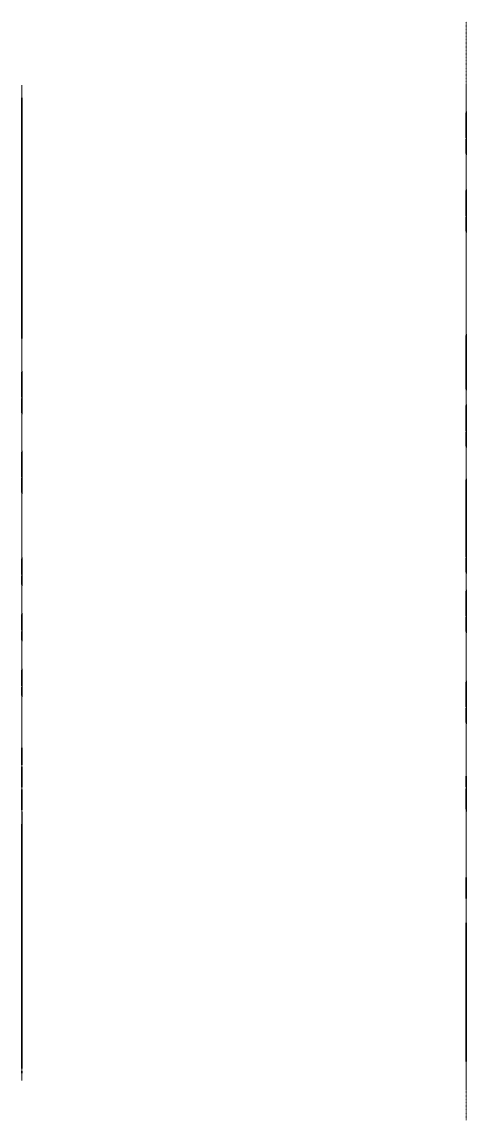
# Model space of a CAD drawing. Header units: inches. Extents: x -3048 to 2593, y -3508 to 2302.
# Drawn here: x -3048 to -2329, y 44 to 1822 of the extents above; entities that cross this region are included whole.
import ezdxf

# ---------------------------------------------------------------- set-up
doc = ezdxf.new("R2010")
doc.units = ezdxf.units.IN
doc.header["$MEASUREMENT"] = 0
doc.linetypes.add('Dash 1_16_', pattern=[0.125, 0.0625, -0.0625])
for name, color, linetype, lineweight in [('A-CLNG', 13, 'Continuous', 30), ('A-DOOR', 31, 'Continuous', 30), ('A-FLOR', 140, 'Continuous', 30), ('A-GLAZ', 151, 'Continuous', 30), ('A-ROOF', 132, 'Continuous', 13), ('A-ROOF-OTLN', 132, 'Continuous', 9), ('A-WALL', 113, 'Continuous', 13), ('C-BLDG-PADS', 91, 'Continuous', 30), ('C-TOPO', 7, 'Dash 1_16_', 9), ('I-WALL', 2, 'Continuous', 30)]:
    doc.layers.add(name, color=color, linetype=linetype, lineweight=lineweight)

# ---------------------------------------------------------------- blocks, each defined once
blk = doc.blocks.new('Golden Proportion - Wood 6_w-136416-Section 2')
at = {"layer": 'A-GLAZ', "color": 50}
for p, q in [((-322.2, 199.2), (-322.2, 157.3)), ((-322.2, 199.2), (-252.7, 199.2)), ((-320.2, 159.3), (-320.2, 197.2)), ((-320.2, 197.2), (-279.9, 197.2)), ((-279.9, 197.2), (-279.9, 159.3)), ((-277.9, 159.3), (-277.9, 197.2)), ((-277.9, 197.2), (-254.7, 197.2)), ((-254.7, 197.2), (-254.7, 159.3)), ((-252.7, 157.3), (-252.7, 199.2)), ((-322.2, 157.3), (-252.7, 157.3)), ((-279.9, 159.3), (-320.2, 159.3)), ((-254.7, 159.3), (-277.9, 159.3))]:
    blk.add_line(p, q, dxfattribs=at)
blk = doc.blocks.new('Golden Proportion - Wood 4_w-136637-Section 2')
at = {"layer": 'A-GLAZ', "color": 50}
for p, q in [((-20.2, 184.4), (-20.2, 157.2)), ((-20.2, 184.4), (25.3, 184.4)), ((-18.2, 159.3), (-18.2, 182.4)), ((-18.2, 182.4), (7.3, 182.4)), ((7.3, 182.4), (7.3, 159.3)), ((9.3, 159.3), (9.3, 182.4)), ((9.3, 182.4), (23.3, 182.4)), ((23.3, 182.4), (23.3, 159.3)), ((25.3, 157.2), (25.3, 184.4)), ((-20.2, 157.2), (25.3, 157.2)), ((7.3, 159.3), (-18.2, 159.3)), ((23.3, 159.3), (9.3, 159.3))]:
    blk.add_line(p, q, dxfattribs=at)
blk = doc.blocks.new('Golden Proportion - Wood 6_w-135343-South')
at = {"layer": 'A-GLAZ', "color": 8}
for p, q in [((-741.2, 55.2), (-741.2, 13.2)), ((-741.2, 55.2), (-671.7, 55.2)), ((-671.7, 13.2), (-671.7, 55.2)), ((-739.2, 15.2), (-739.2, 53.2)), ((-739.2, 53.2), (-698.9, 53.2)), ((-698.9, 53.2), (-698.9, 15.2)), ((-696.9, 15.2), (-696.9, 53.2)), ((-696.9, 53.2), (-673.7, 53.2)), ((-673.7, 53.2), (-673.7, 15.2)), ((-741.2, 13.2), (-671.7, 13.2)), ((-698.9, 15.2), (-739.2, 15.2)), ((-673.7, 15.2), (-696.9, 15.2))]:
    blk.add_line(p, q, dxfattribs=at)

msp = doc.modelspace()

# ---------------------------------------------------------------- linework, layer by layer
at = {"layer": 'A-CLNG', "extrusion": (-1, 0, 6.12323e-17)}
for p, q in [((-3048.4, 1309.5, 111.1), (-3048.4, 1699, 111.1)), ((-3048.4, 1320.9, 234.6), (-3048.4, 1698.9, 234.6)), ((-3048.4, 1698.9, 232.3), (-3048.4, 1309.4, 232.3)), ((-3048.4, 1698.9, 107.9), (-3048.4, 1309.5, 107.9)), ((-3048.4, 127.2, 107.9), (-3048.4, 523.1, 107.1)), ((-3048.4, 523, 111.1), (-3048.4, 127.2, 111.1))]:
    msp.add_line(p, q, dxfattribs=at)
at = {"layer": 'A-DOOR', "extrusion": (-1, 0, 6.12323e-17)}
for p, q in [((-3048.4, 1383.8, 84.1), (-3048.4, 1419.8, 42)), ((-3048.4, 1419.8, 42), (-3048.4, 1383.7)), ((-3048.4, 1347.9, 42), (-3048.4, 1383.8, 84.1)), ((-3048.4, 1383.7, 84.1), (-3048.4, 1383.7)), ((-3048.4, 1383.7), (-3048.4, 1347.9, 42))]:
    msp.add_line(p, q, dxfattribs=at)
for points, elevation in [([(-1419.8, 0), (-1347.9, 0), (-1347.9, 84.1), (-1419.8, 84.1)], 3048.4), ([(-432, 204.2), (-396, 204.2), (-396, 120.1), (-432, 120.1)], 3048.4), ([(-436.4, 199.5), (-402.5, 199.5), (-402.5, 121), (-436.4, 121)], 2329.3), ([(-122.7, 84.1), (-119.7, 84.1), (-119.7, 0), (-122.7, 0)], 3048.4)]:
    msp.add_lwpolyline(points, close=True, dxfattribs=dict(at, elevation=elevation))
msp.add_circle((-432.6, 155.7, 2329.3), 1.28, dxfattribs=at)
at = {"layer": 'A-FLOR', "extrusion": (-1, 0, 6.12323e-17)}
for p, q in [((-3048.4, 1699, 120.1), (-3048.4, 1309.4, 120.1)), ((-3048.4, 1699, 117.1), (-3048.4, 1309.4, 117.1)), ((-3048.4, 542.9, 120.1), (-3048.4, 127.2, 120.1)), ((-3048.4, 542.7, 121), (-3048.4, 542.7, 111.1)), ((-3048.4, 127.2, 117.1), (-3048.4, 523.1, 117.1))]:
    msp.add_line(p, q, dxfattribs=at)
at = {"layer": 'A-GLAZ', "extrusion": (-1, 0, 6.12323e-17)}
for p, q in [((-3048.4, 1296, 156.2), (-3048.4, 1296, 200.5)), ((-3048.4, 1293, 200.5), (-3048.4, 1293, 156.2)), ((-2329.3, 600.7, 247.5), (-2329.3, 583.4, 247.5)), ((-2329.3, 583.4, 230), (-2329.3, 600.5, 230)), ((-2329.3, 600.5, 226.8), (-2329.3, 543.5, 226.8)), ((-2329.3, 583.4, 247.5), (-2329.3, 583.4, 230)), ((-2329.3, 577.4, 310.8), (-2329.3, 543.5, 310.8)), ((-2329.3, 546.9, 307.4), (-2329.3, 573.6, 307.4)), ((-2329.3, 552.9, 290.1), (-2329.3, 546.9, 290.1)), ((-2329.3, 548.8, 286.7), (-2329.3, 543.5, 286.7)), ((-2329.3, 546.9, 290.1), (-2329.3, 546.9, 307.4)), ((-2329.3, 545.4, 310.8), (-2329.3, 545.4, 286.7))]:
    msp.add_line(p, q, dxfattribs=at)
for points, elevation in [([(-1657.8, 157.9), (-1631.8, 157.9), (-1631.8, 196.3), (-1657.8, 196.3)], 3048.4), ([(-1628.8, 157.9), (-1591.7, 157.9), (-1591.7, 196.3), (-1628.8, 196.3)], 3048.4), ([(-1519, 157.9), (-1492.9, 157.9), (-1492.9, 196.3), (-1519, 196.3)], 3048.4), ([(-1489.9, 157.9), (-1453, 157.9), (-1453, 196.3), (-1489.9, 196.3)], 3048.4), ([(-1347.9, 196.3), (-1321.8, 196.3), (-1321.8, 157.9), (-1347.9, 157.9)], 3048.4), ([(-646.2, 247.5), (-618.9, 247.5), (-618.9, 230), (-646.2, 230)], 3048.4), ([(-615.5, 247.5), (-582.6, 247.5), (-582.6, 230), (-615.5, 230)], 3048.4), ([(-579.2, 247.5), (-546.2, 247.5), (-546.2, 230), (-579.2, 230)], 3048.4), ([(-580, 230), (-546.9, 230), (-546.9, 247.5), (-580, 247.5)], 2329.3), ([(-359.5, 159.1), (-288, 159.1), (-288, 224), (-359.5, 206.3)], 3048.4), ([(-363.2, 208.6), (-363.2, 156.2), (-138.6, 156.2), (-138.6, 264.7)], 2329.3), ([(-360.2, 206.3), (-360.2, 159.1), (-288.8, 159.1), (-288.8, 224)], 2329.3), ([(-285, 159.1), (-215.3, 159.1), (-215.3, 242.3), (-285, 224.9)], 3048.4), ([(-285.8, 159.1), (-216, 159.1), (-216, 242.3), (-285.8, 224.9)], 2329.3), ([(-212.3, 243), (-212.3, 159.1), (-140.8, 159.1), (-140.8, 260.9)], 3048.4), ([(-213, 159.1), (-141.6, 159.1), (-141.6, 260.9), (-213, 243)], 2329.3)]:
    msp.add_lwpolyline(points, close=True, dxfattribs=dict(at, elevation=elevation))
at = {"layer": 'A-GLAZ', "extrusion": (-1, 0, 6.12323e-17), "elevation": 3048.4}
for points in [[(-1309.5, 196.3), (-1318.9, 196.3), (-1318.9, 157.9), (-1309.5, 157.9)], [(-572.8, 307.4), (-546.2, 307.4), (-546.2, 290.1), (-552.1, 290.1)]]:
    msp.add_lwpolyline(points, dxfattribs=at)
at = {"layer": 'A-ROOF', "extrusion": (-1, 0, 6.12323e-17)}
for p, q in [((-3048.4, 1010.3, 330.2), (-3048.4, 1719.4, 330.2)), ((-3048.4, 1289.9, 240), (-3048.4, 1719.4, 330.2)), ((-3048.4, 1719.3, 318.1), (-3048.4, 1719.4, 330.2)), ((-3048.4, 1719.3, 318.3), (-3048.4, 1289.9, 228.1)), ((-2329.3, 1719.9, 319.2), (-2329.3, 1719.9)), ((-2329.3, 1719.2, 330.5), (-2329.3, 1717.9, 330.2)), ((-2329.3, 1444.3, 330.2), (-2329.3, 1444.3, -2.1)), ((-3048.4, 1019.5, 228.1), (-3048.4, 1290.1, 228.1)), ((-3048.4, 1289.9, 232.5), (-3048.4, 1289.9, 240)), ((-3048.4, 668.8, 193.5), (-3048.4, 1019.4, 193.5)), ((-3048.4, 1019.4, 193.5), (-3048.4, 1019.4, 194.3)), ((-3048.4, 1010.4, 257.7), (-3048.4, 698.9, 257.7)), ((-3048.4, 1010.4, 543.4), (-3048.4, 1010.4, 546.3)), ((-3048.4, 1010.4, 546.3), (-3048.4, 962.8, 546.3)), ((-3048.4, 962.8, 546.3), (-3048.4, 924.4, 525.4)), ((-3048.4, 924.4, 525.4), (-3048.4, 924.4, 522.5)), ((-3048.4, 912.7, 522.5), (-3048.4, 912.7, 525.4)), ((-3048.4, 912.7, 525.4), (-3048.4, 649.4, 657.3)), ((-3048.4, 698.9, 250.7), (-3048.4, 698.9, 372.1)), ((-3048.4, 698.9, 372.1), (-3048.4, 649.4, 372.1)), ((-3048.4, 519.7, 262.8), (-3048.4, 698.9, 262.8)), ((-3048.4, 698.9, 250.7), (-3048.4, 519.7, 250.7)), ((-3048.4, 668.8, 193.5), (-3048.4, 668.8, 250.7)), ((-3048.4, 649.4, 654.3), (-3048.4, 649.4, 657.3)), ((-3048.4, 649.4, 432.2), (-3048.4, 519.7, 322.8)), ((-3048.4, 519.7, 310.8), (-3048.4, 649.4, 420.3)), ((-3048.4, 649.4, 372.1), (-3048.4, 519.7, 262.8)), ((-3048.4, 519.7, 310.8), (-3048.4, 542.7, 310.8)), ((-3048.4, 519.7, 322.8), (-3048.4, 519.7, 310.8)), ((-3048.4, 519.7, 250.7), (-3048.4, 519.7, 262.8))]:
    msp.add_line(p, q, dxfattribs=at)
at = {"layer": 'A-ROOF', "extrusion": (-1, 0, 6.12323e-17), "elevation": 3048.4}
msp.add_lwpolyline([(-458.3, 226.6), (-107.8, 314.5), (-107.8, 326.4), (-458.3, 238.7)], close=True, dxfattribs=at)
at = {"layer": 'A-ROOF-OTLN', "extrusion": (-1, 0, 6.12323e-17)}
for p, q in [((-2329.3, 1719.9, 330.5), (-2329.3, 1719.9, 319.2)), ((-2329.3, 1719.9, 319.2), (-2329.3, 1719.2, 319.2)), ((-2329.3, 1719.9, 330.5), (-2329.3, 1011.1, 330.5)), ((-2329.3, 1719.2, 330.2), (-2329.3, 1443.6, 330.2)), ((-2329.3, 1444.3, 318.9), (-2329.3, 1719.2, 318.9)), ((-2329.3, 1444.3, 318.8), (-2329.3, 1443.6, 318.8)), ((-2329.3, 1441.1, 312.4), (-2329.3, 1444.3, 318.8)), ((-2329.3, 1443.6, 318.8), (-2329.3, 1443.6, 330.2)), ((-2329.3, 1443.6, 330.2), (-2329.3, 1440.4, 323.8)), ((-2329.3, 1440.4, 312.4), (-2329.3, 1443.6, 318.8)), ((-2329.3, 1440.4, 312.4), (-2329.3, 1441.1, 312.4)), ((-2329.3, 1440.5, 323.8), (-2329.3, 1091.6, 323.8)), ((-2329.3, 1092.4, 312.5), (-2329.3, 1440.5, 312.5)), ((-2329.3, 1440.4, 312.5), (-2329.3, 1440.4, 312.4)), ((-3048.4, 1289.9, 240), (-3048.4, 1019.4, 240)), ((-2329.3, 1092.4, 312.4), (-2329.3, 1091.6, 312.4)), ((-2329.3, 1090.3, 308.1), (-2329.3, 1092.4, 312.4)), ((-2329.3, 1091.6, 312.4), (-2329.3, 1091.6, 323.8)), ((-2329.3, 1091.6, 323.8), (-2329.3, 1089.5, 319.5)), ((-2329.3, 1089.5, 308.1), (-2329.3, 1091.6, 312.4)), ((-2329.3, 1089.5, 308.1), (-2329.3, 1090.3, 308.1)), ((-2329.3, 1089.6, 319.5), (-2329.3, 611.6, 319.5)), ((-2329.3, 612.3, 308.3), (-2329.3, 1089.6, 308.3)), ((-2329.3, 1089.5, 308.3), (-2329.3, 1089.5, 308.1)), ((-3048.4, 1020.2, 239.8), (-3048.4, 1020.2, 194.3)), ((-3048.4, 1020.2, 194.3), (-3048.4, 1019.4, 194.3)), ((-3048.4, 1020.2, 206), (-3048.4, 668.1, 206)), ((-3048.4, 1019.4, 194.3), (-3048.4, 1019.4, 240)), ((-3048.4, 668.8, 194.7), (-3048.4, 1019.4, 194.7)), ((-2329.3, 1011.1, 543), (-2329.3, 1011.1, 546.3)), ((-2329.3, 1011.1, 546.3), (-2329.3, 963.5, 546.3)), ((-2329.3, 963.5, 546.3), (-2329.3, 963.3, 543)), ((-2329.3, 963.5, 546.3), (-2329.3, 925.1, 525.4)), ((-2329.3, 925.1, 525.4), (-2329.3, 925.1, 520.7)), ((-2329.3, 913.4, 520.7), (-2329.3, 913.4, 525.4)), ((-2329.3, 913.4, 525.4), (-2329.3, 650.2, 657.3)), ((-2329.3, 650.2, 372.1), (-2329.3, 699.7, 372.1)), ((-2329.3, 699.7, 372.1), (-2329.3, 699.7, 319.6)), ((-2329.3, 650.2, 654.3), (-2329.3, 650.2, 657.3)), ((-2329.3, 650.2, 372.1), (-2329.3, 520.5, 262.8)), ((-2329.3, 650.2, 420.3), (-2329.3, 520.5, 310.8)), ((-2329.3, 520.5, 322.8), (-2329.3, 650.2, 432.2)), ((-2329.3, 612.3, 279.6), (-2329.3, 599.7, 279.6)), ((-2329.3, 600.5, 268.3), (-2329.3, 612.3, 268.3)), ((-2329.3, 612.3, 308.1), (-2329.3, 611.6, 308.1)), ((-2329.3, 612.3, 307.6), (-2329.3, 611.6, 308.1)), ((-2329.3, 611.6, 308.1), (-2329.3, 611.6, 319.5)), ((-2329.3, 520.5, 250.7), (-2329.3, 600.7, 250.7)), ((-2329.3, 600.7, 262.8), (-2329.3, 520.5, 262.8)), ((-2329.3, 600.5, 268.1), (-2329.3, 599.7, 268.1)), ((-2329.3, 600.5, 267.4), (-2329.3, 599.7, 268.1)), ((-2329.3, 599.7, 268.1), (-2329.3, 599.7, 279.6)), ((-2329.3, 520.5, 262.8), (-2329.3, 520.5, 250.7)), ((-2329.3, 520.5, 310.8), (-2329.3, 520.5, 322.8)), ((-2329.3, 93.2, 318.8), (-2329.3, 459, 227.3)), ((-2329.3, 459, 238.9), (-2329.3, 399.8, 253.7)), ((-2329.3, 399.8, 253.9), (-2329.3, 399.8, 242.6)), ((-2329.3, 399.8, 242.6), (-2329.3, 399, 242.6)), ((-2329.3, 399, 253.9), (-2329.3, 399.8, 253.9)), ((-2329.3, 399, 253.9), (-2329.3, 93.2, 330.4)), ((-2329.3, 92.5, 330.4), (-2329.3, 93.2, 330.4)), ((-2329.3, 93.2, 319.1), (-2329.3, 92.5, 319.1)), ((-2329.3, 92.5, 319.1), (-2329.3, 92.5, 330.4))]:
    msp.add_line(p, q, dxfattribs=at)
at = {"layer": 'A-WALL', "extrusion": (-1, 0, 6.12323e-17)}
for p, q in [((-3048.4, 1719.3, 318.1), (-3048.4, 1718.4, -11.9)), ((-3048.4, 1694.4, -11.9), (-3048.4, 1718.4, -11.9)), ((-2329.3, 1444.3, 318), (-2329.3, 1719.2, 318)), ((-3048.4, 1698.9), (-3048.4, 1698.9, 314)), ((-2329.3, 1677.6, 154.7), (-2329.3, 1677.6, 199.2)), ((-2329.3, 1677.6, 199.2), (-2329.3, 1605.6, 199.2)), ((-2329.3, 1605.6, 154.7), (-2329.3, 1677.6, 154.7)), ((-2329.3, 1677.4, 34.8), (-2329.3, 1677.4, 79.2)), ((-2329.3, 1677.4, 79.2), (-2329.3, 1605.4, 79.2)), ((-2329.3, 1605.4, 34.8), (-2329.3, 1677.4, 34.8)), ((-2329.3, 1605.6, 199.2), (-2329.3, 1605.6, 154.7)), ((-2329.3, 1605.4, 79.2), (-2329.3, 1605.4, 34.8)), ((-2329.3, 1551.7, 154.7), (-2329.3, 1551.7, 199.2)), ((-2329.3, 1551.7, 199.2), (-2329.3, 1479.7, 199.2)), ((-2329.3, 1479.7, 154.7), (-2329.3, 1551.7, 154.7)), ((-2329.3, 1551.4, 34.8), (-2329.3, 1551.4, 79.2)), ((-2329.3, 1551.4, 79.2), (-2329.3, 1479.4, 79.2)), ((-2329.3, 1479.4, 34.8), (-2329.3, 1551.4, 34.8)), ((-2329.3, 1479.7, 199.2), (-2329.3, 1479.7, 154.7)), ((-2329.3, 1479.4, 79.2), (-2329.3, 1479.4, 34.8)), ((-2329.3, 1441.1, 311.6), (-2329.3, 1444.3, 318)), ((-2329.3, 1441.1), (-2329.3, 1441.1, 312.4)), ((-2329.3, 1092.4, 311.6), (-2329.3, 1441.1, 311.6)), ((-3048.4, 1350.9, 199.3), (-3048.4, 1309.5, 199.3)), ((-3048.4, 1309.5, 154.9), (-3048.4, 1350.9, 154.9)), ((-3048.4, 1350.9, 154.9), (-3048.4, 1350.9, 199.3)), ((-2329.3, 1317.4, 34.8), (-2329.3, 1317.4, 79.2)), ((-2329.3, 1317.4, 79.2), (-2329.3, 1245.4, 79.2)), ((-2329.3, 1245.4, 34.8), (-2329.3, 1317.4, 34.8)), ((-3048.4, 1313.9, -11.9), (-3048.4, 1289.9, -11.9)), ((-3048.4, 1309.5, 199.3), (-3048.4, 1309.5, 154.9)), ((-3048.4, 1309.4, 232.3), (-3048.4, 1309.4, 4.3)), ((-3048.4, 1309.4, 200.5), (-3048.4, 1290.1, 200.5)), ((-3048.4, 1309.4, 156.2), (-3048.4, 1289.9, 156.2)), ((-3048.4, 1289.9, -11.9), (-3048.4, 1289.9, 232.3)), ((-2329.3, 1296, 154.7), (-2329.3, 1296, 199.2)), ((-2329.3, 1296, 199.2), (-2329.3, 1224, 199.2)), ((-2329.3, 1224, 154.7), (-2329.3, 1296, 154.7)), ((-3048.4, 1257.7, 156.2), (-3048.4, 1257.7, 200.7)), ((-3048.4, 1257.7, 200.7), (-3048.4, 1185.7, 200.7)), ((-3048.4, 1257.7, 156.2), (-3048.4, 1185.7, 156.2)), ((-2329.3, 1245.4, 79.2), (-2329.3, 1245.4, 34.8)), ((-2329.3, 1224, 199.2), (-2329.3, 1224, 154.7)), ((-2329.3, 1203.6, 154.7), (-2329.3, 1203.6, 199.2)), ((-2329.3, 1203.6, 199.2), (-2329.3, 1131.6, 199.2)), ((-2329.3, 1131.6, 154.7), (-2329.3, 1203.6, 154.7)), ((-2329.3, 1203.4, 34.8), (-2329.3, 1203.4, 79.2)), ((-2329.3, 1203.4, 79.2), (-2329.3, 1131.4, 79.2)), ((-2329.3, 1131.4, 34.8), (-2329.3, 1203.4, 34.8)), ((-3048.4, 1185.7, 200.7), (-3048.4, 1185.7, 156.2)), ((-3048.4, 1128.6, 156.2), (-3048.4, 1056.3, 156.2)), ((-3048.4, 1128.3, 156.2), (-3048.4, 1128.3, 200.7)), ((-3048.4, 1128.3, 200.7), (-3048.4, 1056.3, 200.7)), ((-2329.3, 1131.6, 199.2), (-2329.3, 1131.6, 154.7)), ((-2329.3, 1131.4, 79.2), (-2329.3, 1131.4, 34.8)), ((-2329.3, 1090.3, 307.3), (-2329.3, 1092.4, 311.6)), ((-2329.3, 1092.4, 323.8), (-2329.3, 1092.4)), ((-2329.3, 1090.3), (-2329.3, 1090.3, 308.1)), ((-2329.3, 612.3, 307.3), (-2329.3, 1090.3, 307.3)), ((-2329.3, 1083.3, 34.8), (-2329.3, 1083.3, 79.2)), ((-2329.3, 1083.3, 79.2), (-2329.3, 1011.3, 79.2)), ((-2329.3, 1011.3, 34.8), (-2329.3, 1083.3, 34.8)), ((-3048.4, 1056.3, 200.7), (-3048.4, 1056.3, 156.2)), ((-2329.3, 1062.9, 154.7), (-2329.3, 1062.9, 199.2)), ((-2329.3, 1062.9, 199.2), (-2329.3, 990.9, 199.2)), ((-2329.3, 990.9, 154.7), (-2329.3, 1062.9, 154.7)), ((-3048.4, 1019.4, 193.5), (-3048.4, 1019.4, 129.5)), ((-3048.4, 1010.4, 543.4), (-3048.4, 1010.3, 262.5)), ((-3048.4, 962.8, 543.4), (-3048.4, 1010.4, 543.4)), ((-2329.3, 1011.3, 79.2), (-2329.3, 1011.3, 34.8)), ((-2329.3, 1011.1, 319.5), (-2329.3, 1011.1, 543)), ((-2329.3, 963.3, 543), (-2329.3, 1011.1, 543)), ((-2329.3, 999.3, 34.8), (-2329.3, 999.3, 79.2)), ((-2329.3, 999.3, 79.2), (-2329.3, 927.3, 79.2)), ((-2329.3, 927.3, 34.8), (-2329.3, 999.3, 34.8)), ((-2329.3, 990.9, 199.2), (-2329.3, 990.9, 154.7)), ((-3048.4, 962.8, 543.4), (-3048.4, 924.4, 522.5)), ((-2329.3, 963.3, 543), (-2329.3, 925.1, 520.7)), ((-3048.4, 955.7, 156.2), (-3048.4, 955.7, 185.8)), ((-3048.4, 955.7, 185.8), (-3048.4, 907.7, 185.8)), ((-3048.4, 907.7, 156.2), (-3048.4, 955.7, 156.2)), ((-2329.3, 927.3, 79.2), (-2329.3, 927.3, 34.8)), ((-2329.3, 913.4, 514.3), (-2329.3, 925.1, 514.3)), ((-2329.3, 925.1, 514.3), (-2329.3, 925.1, 520.7)), ((-3048.4, 912.7, 516), (-3048.4, 924.4, 516)), ((-3048.4, 924.4, 516), (-3048.4, 924.4, 522.5)), ((-3048.4, 912.7, 522.5), (-3048.4, 649.4, 654.3)), ((-3048.4, 912.7, 522.5), (-3048.4, 912.7, 516)), ((-3048.4, 907.7, 185.8), (-3048.4, 907.7, 156.2)), ((-2329.3, 913.4, 520.7), (-2329.3, 650.2, 654.3)), ((-2329.3, 913.4, 520.7), (-2329.3, 913.4, 514.3)), ((-2329.3, 903.3, 34.8), (-2329.3, 903.3, 79.2)), ((-2329.3, 903.3, 79.2), (-2329.3, 831.3, 79.2)), ((-2329.3, 831.3, 34.8), (-2329.3, 903.3, 34.8)), ((-2329.3, 903.3, 154.7), (-2329.3, 903.3, 199.2)), ((-2329.3, 903.3, 199.2), (-2329.3, 831.3, 199.2)), ((-2329.3, 831.3, 154.7), (-2329.3, 903.3, 154.7)), ((-3048.4, 865.7, 156.2), (-3048.4, 865.7, 185.8)), ((-3048.4, 865.7, 185.8), (-3048.4, 817.7, 185.8)), ((-3048.4, 817.7, 156.2), (-3048.4, 865.7, 156.2)), ((-2329.3, 831.3, 79.2), (-2329.3, 831.3, 34.8)), ((-2329.3, 831.3, 199.2), (-2329.3, 831.3, 154.7)), ((-3048.4, 817.7, 185.8), (-3048.4, 817.7, 156.2)), ((-3048.4, 775.7, 156.2), (-3048.4, 775.7, 185.8)), ((-3048.4, 775.7, 185.8), (-3048.4, 727.7, 185.8)), ((-3048.4, 727.7, 156.2), (-3048.4, 775.7, 156.2)), ((-2329.3, 756.2, 154.7), (-2329.3, 756.2, 199.2)), ((-2329.3, 756.2, 199.2), (-2329.3, 684.2, 199.2)), ((-2329.3, 684.2, 154.7), (-2329.3, 756.2, 154.7)), ((-3048.4, 727.7, 185.8), (-3048.4, 727.7, 156.2)), ((-2329.3, 684.2, 199.2), (-2329.3, 684.2, 154.7)), ((-3048.4, 668.8, 121), (-3048.4, 668.8, 193.5)), ((-3048.4, 649.4, 372.1), (-3048.4, 649.4, 654.3)), ((-2329.3, 650.2, 654.3), (-2329.3, 650.2, 372.1)), ((-2329.3, 612.3, 319.5), (-2329.3, 612.3)), ((-2329.3, 600.5, 267.4), (-2329.3, 612.3, 267.4)), ((-2329.3, 600.5, 120), (-2329.3, 600.5, 279.6)), ((-3048.4, 542.7, 286.7), (-3048.4, 548.1, 286.7)), ((-3048.4, 544.7, 286.7), (-3048.4, 544.7, 310.8)), ((-3048.4, 542.7, 250.7), (-3048.4, 542.7, 121)), ((-3048.4, 542.7, 330), (-3048.4, 542.7, 282.2)), ((-3048.4, 542.5, 111.1), (-3048.4, 542.5, -11.9)), ((-3048.4, 523, -11.9), (-3048.4, 542.5, -11.9)), ((-2329.3, 543.5, 120.1), (-2329.3, 543.5, 250.7)), ((-2329.3, 543.5, 282), (-2329.3, 543.5, 330)), ((-3048.4, 523), (-3048.4, 523, 120.1)), ((-3048.4, 458.3, 121), (-3048.4, 458.3, 226.6)), ((-3048.4, 458.3, 226.6), (-3048.4, 438.6, 231.5)), ((-2329.3, 93.2, 318), (-2329.3, 459, 226.5)), ((-2329.3, 459, 121), (-2329.3, 459, 238.9)), ((-3048.4, 438.6, 231.5), (-3048.4, 438.6, 120.1)), ((-2329.3, 399, 253.9), (-2329.3, 399, 26.6)), ((-3048.4, 373.1, 247.9), (-3048.4, 373.1, 120.1)), ((-3048.4, 127, -11.9), (-3048.4, 127.2, 309.5)), ((-3048.4, 127.2, 309.5), (-3048.4, 107.8, 314.5)), ((-3048.4, 107.8, -11.9), (-3048.4, 127, -12)), ((-3048.4, 127), (-3048.4, 107.8)), ((-3048.4, 126.7, 84.1), (-3048.4, 107.8, 84.1)), ((-3048.4, 107.8, 314.5), (-3048.4, 107.8, -11.9)), ((-2329.3, 108.5, 314.2), (-2329.3, 108.2))]:
    msp.add_line(p, q, dxfattribs=at)
at = {"layer": 'A-WALL', "extrusion": (-1, 0, 6.12323e-17), "elevation": 3048.4}
for points in [[(-649.4, 226.8), (-542.7, 226.8), (-542.7, 250.7), (-649.4, 250.7)], [(-362.5, 156.2), (-137.8, 156.2), (-137.8, 264.7), (-362.5, 208.6)]]:
    msp.add_lwpolyline(points, close=True, dxfattribs=at)
msp.add_lwpolyline([(-542.7, 310.8), (-576.7, 310.8)], dxfattribs=at)
at = {"layer": 'C-BLDG-PADS', "extrusion": (-1, 0, 6.12323e-17)}
for p, q in [((-3048.4, 1698.9, -11.9), (-3048.4, 1309.4, -11.9)), ((-3048.4, 1309.4, -0.3), (-3048.4, 1698.9, -0.3)), ((-3048.4, 1698.9), (-3048.4, 1698.9, -11.9)), ((-3048.4, 1309.4, -11.9), (-3048.4, 1309.4, 4.3)), ((-3048.4, 523, -11.9), (-3048.4, 127, -11.9)), ((-3048.4, 127), (-3048.4, 523)), ((-3048.4, 523), (-3048.4, 523, -11.9))]:
    msp.add_line(p, q, dxfattribs=at)
at = {"layer": 'C-TOPO', "extrusion": (-1, 0, 6.12323e-17)}
for p, q in [((-2329.3, 43.8), (-2329.3, 1821.6)), ((-3048.4, 1313.9, -11.9), (-3048.4, 1694.4, -11.9)), ((-3048.4, 1267.7, 120.3), (-3048.4, 1290.1, 120.1)), ((-3048.4, 542.5, 121), (-3048.4, 669, 121)), ((-2329.3, 601.5, 14.9), (-2329.3, 612.4, 11.9)), ((-2329.3, 612.4, 11.9), (-2329.3, 342.5, 11.9)), ((-2329.3, 600.5, 120), (-2329.3, 601.5, 14.9)), ((-2329.3, 600.7, 120.1), (-2329.3, 399, 120.1)), ((-2329.3, 600.7, 24.1), (-2329.3, 361.7, 24.1)), ((-3048.4, 452.3, -11.9), (-3048.4, 518.5, -11.9)), ((-2329.3, 399.3, 41.6), (-2329.3, 371.1, 29.2)), ((-2329.3, 371.1, 29.2), (-2329.3, 356.9, 21.1)), ((-2329.3, 356.9, 21.1), (-2329.3, 347.3, 15)), ((-2329.3, 347.3, 15), (-2329.3, 332.7, 5.3)), ((-2329.3, 332.7, 5.3), (-2329.3, 325.2))]:
    msp.add_line(p, q, dxfattribs=at)
msp.add_arc((-963, -4759.2, 3048.4), 4889, 86.5501, 93.5724, dxfattribs=at)
at = {"layer": 'I-WALL', "extrusion": (-1, 0, 6.12323e-17)}
for p, q in [((-3048.4, 1443.7, 107.9), (-3048.4, 1443.7)), ((-3048.4, 1438.7, 107.9), (-3048.4, 1438.7)), ((-3048.4, 1426.2, 107.9), (-3048.4, 1426.2)), ((-3048.4, 386.6, 107.4), (-3048.4, 386.6)), ((-3048.4, 378.9), (-3048.4, 378.9, 107.9))]:
    msp.add_line(p, q, dxfattribs=at)

# ---------------------------------------------------------------- block references
at = {"layer": 'A-GLAZ', "extrusion": (-1, 0, 6.12323e-17)}
for name, p in [('Golden Proportion - Wood 6_w-135343-South', (-935.2, 142.7, 2329.3)), ('Golden Proportion - Wood 6_w-135343-South', (-935, 22.7, 2329.3)), ('Golden Proportion - Wood 6_w-135343-South', (-809.3, 142.7, 2329.3)), ('Golden Proportion - Wood 6_w-135343-South', (-809, 22.7, 2329.3)), ('Golden Proportion - Wood 6_w-135343-South', (-575, 22.7, 2329.3)), ('Golden Proportion - Wood 6_w-135343-South', (-553.6, 142.7, 2329.3)), ('Golden Proportion - Wood 6_w-136416-Section 2', (-934.2, 0.2, 3048.4)), ('Golden Proportion - Wood 6_w-135343-South', (-461.2, 142.7, 2329.3)), ('Golden Proportion - Wood 6_w-135343-South', (-461, 22.7, 2329.3)), ('Golden Proportion - Wood 6_w-136416-Section 2', (-804.9, 0.2, 3048.4)), ('Golden Proportion - Wood 6_w-135343-South', (-340.9, 22.7, 2329.3)), ('Golden Proportion - Wood 6_w-135343-South', (-320.5, 142.7, 2329.3)), ('Golden Proportion - Wood 6_w-135343-South', (-256.9, 22.7, 2329.3)), ('Golden Proportion - Wood 4_w-136637-Section 2', (-934.2, 0.2, 3048.4)), ('Golden Proportion - Wood 6_w-135343-South', (-160.9, 22.7, 2329.3)), ('Golden Proportion - Wood 6_w-135343-South', (-160.9, 142.7, 2329.3)), ('Golden Proportion - Wood 4_w-136637-Section 2', (-844.2, 0.2, 3048.4)), ('Golden Proportion - Wood 4_w-136637-Section 2', (-754.2, 0.2, 3048.4)), ('Golden Proportion - Wood 6_w-135343-South', (-13.8, 142.7, 2329.3))]:
    msp.add_blockref(name, p, dxfattribs=at)

doc.saveas('drawing.dxf')
